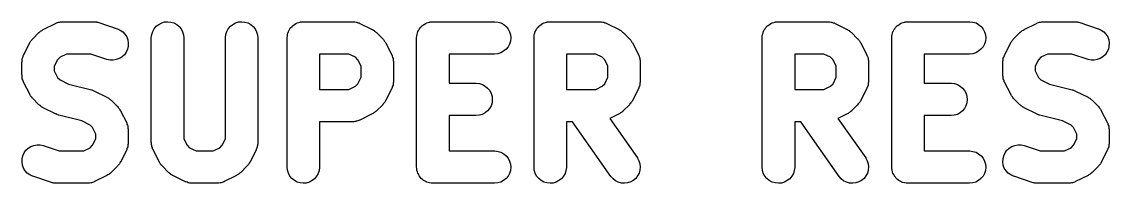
# Model space of a CAD drawing. Extents: x 140.57 to 149.43, y -52.29 to -51.66.
# Drawn here: x 140.568 to 144.765, y -52.289 to -51.664 of the extents above; entities that cross this region are included whole.
import ezdxf

# ---------------------------------------------------------------- set-up
doc = ezdxf.new("R2010")
doc.units = 0
doc.layers.add('BLACK', color=7, linetype='CONTINUOUS')

msp = doc.modelspace()

# ---------------------------------------------------------------- linework, layer by layer
at = {"layer": 'BLACK', "linetype": 'CONTINUOUS'}
for p, q in [((140.712, -51.6654), (140.714, -51.6649)), ((140.714, -51.6649), (140.718, -51.6645)), ((140.718, -51.6645), (140.723, -51.6638)), ((140.723, -51.6638), (140.724, -51.6639)), ((140.724, -51.6639), (140.726, -51.6637)), ((140.726, -51.6637), (140.845, -51.6637)), ((140.845, -51.6637), (140.846, -51.6637)), ((140.846, -51.6637), (140.85, -51.6641)), ((140.85, -51.6641), (140.853, -51.6642)), ((140.853, -51.6642), (140.856, -51.6648)), ((140.856, -51.6648), (140.858, -51.6651)), ((141.108, -51.6682), (141.119, -51.6648)), ((141.119, -51.6648), (141.131, -51.6637)), ((141.131, -51.6637), (141.144, -51.665)), ((141.144, -51.665), (141.155, -51.6686)), ((141.393, -51.6682), (141.405, -51.6648)), ((141.405, -51.6648), (141.417, -51.6637)), ((141.417, -51.6637), (141.429, -51.665)), ((141.429, -51.665), (141.441, -51.6686)), ((141.637, -51.6666), (141.643, -51.6649)), ((141.643, -51.6648), (141.649, -51.6643)), ((141.643, -51.6649), (141.643, -51.6648)), ((141.643, -51.6649), (141.643, -51.6649)), ((141.649, -51.6643), (141.655, -51.6637)), ((141.655, -51.6637), (141.845, -51.6637)), ((141.845, -51.6637), (141.846, -51.6637)), ((141.846, -51.6637), (141.848, -51.6639)), ((141.848, -51.6639), (141.85, -51.6639)), ((141.85, -51.6639), (141.854, -51.6646)), ((141.854, -51.6646), (141.858, -51.6651)), ((142.137, -51.6666), (142.143, -51.6649)), ((142.143, -51.6648), (142.149, -51.6643)), ((142.143, -51.6649), (142.143, -51.6648)), ((142.143, -51.6649), (142.143, -51.6649)), ((142.149, -51.6643), (142.155, -51.6637)), ((142.155, -51.6637), (142.393, -51.6637)), ((142.393, -51.6637), (142.394, -51.6637)), ((142.394, -51.6637), (142.406, -51.6651)), ((142.589, -51.6666), (142.595, -51.6649)), ((142.595, -51.6648), (142.601, -51.6643)), ((142.595, -51.6649), (142.595, -51.6648)), ((142.595, -51.6649), (142.595, -51.6649)), ((142.601, -51.6643), (142.607, -51.6637)), ((142.607, -51.6637), (142.798, -51.6637)), ((142.798, -51.6637), (142.8, -51.6639)), ((142.798, -51.6637), (142.798, -51.6637)), ((142.8, -51.6639), (142.802, -51.6639)), ((142.802, -51.6639), (142.806, -51.6646)), ((142.806, -51.6646), (142.811, -51.6651)), ((143.47, -51.6666), (143.476, -51.6649)), ((143.476, -51.6648), (143.482, -51.6643)), ((143.476, -51.6649), (143.476, -51.6648)), ((143.476, -51.6649), (143.476, -51.6649)), ((143.482, -51.6643), (143.488, -51.6637)), ((143.488, -51.6637), (143.679, -51.6637)), ((143.679, -51.6637), (143.681, -51.6639)), ((143.679, -51.6637), (143.679, -51.6637)), ((143.681, -51.6639), (143.683, -51.6639)), ((143.683, -51.6639), (143.687, -51.6646)), ((143.687, -51.6646), (143.692, -51.6651)), ((143.97, -51.6666), (143.976, -51.6649)), ((143.976, -51.6648), (143.982, -51.6643)), ((143.976, -51.6649), (143.976, -51.6648)), ((143.976, -51.6649), (143.976, -51.6649)), ((143.982, -51.6643), (143.988, -51.6637)), ((143.988, -51.6637), (144.226, -51.6637)), ((144.226, -51.6637), (144.227, -51.6637)), ((144.227, -51.6637), (144.239, -51.6651)), ((144.498, -51.6654), (144.5, -51.6649)), ((144.5, -51.6649), (144.504, -51.6645)), ((144.504, -51.6645), (144.508, -51.6638)), ((144.508, -51.6638), (144.51, -51.6639)), ((144.51, -51.6639), (144.512, -51.6637)), ((144.512, -51.6637), (144.631, -51.6637)), ((144.631, -51.6637), (144.632, -51.6637)), ((144.632, -51.6637), (144.635, -51.6641)), ((144.635, -51.6641), (144.639, -51.6642)), ((144.639, -51.6642), (144.641, -51.6648)), ((144.641, -51.6648), (144.644, -51.6651)), ((140.611, -51.7296), (140.634, -51.7058)), ((140.634, -51.7058), (140.635, -51.7052)), ((140.635, -51.7052), (140.638, -51.703)), ((140.638, -51.703), (140.64, -51.7006)), ((140.64, -51.7006), (140.643, -51.6992)), ((140.643, -51.6992), (140.645, -51.6976)), ((140.645, -51.6976), (140.648, -51.696)), ((140.648, -51.696), (140.651, -51.6941)), ((140.651, -51.6941), (140.698, -51.6703)), ((140.698, -51.6703), (140.699, -51.6699)), ((140.699, -51.6699), (140.701, -51.6693)), ((140.701, -51.6693), (140.702, -51.6684)), ((140.702, -51.6684), (140.706, -51.6672)), ((140.706, -51.6672), (140.71, -51.6657)), ((140.71, -51.6657), (140.712, -51.6654)), ((140.858, -51.6651), (140.862, -51.6661)), ((140.862, -51.6661), (140.865, -51.6669)), ((140.865, -51.6669), (140.936, -51.6907)), ((140.936, -51.6907), (140.937, -51.691)), ((140.937, -51.691), (140.948, -51.6961)), ((140.948, -51.6961), (140.958, -51.7033)), ((140.958, -51.7033), (140.966, -51.7122)), ((141.07, -51.7132), (141.074, -51.7016)), ((141.074, -51.7016), (141.079, -51.6909)), ((141.079, -51.6909), (141.087, -51.6815)), ((141.087, -51.6815), (141.097, -51.6739)), ((141.097, -51.6739), (141.108, -51.6682)), ((141.155, -51.6686), (141.166, -51.6744)), ((141.166, -51.6744), (141.175, -51.6822)), ((141.175, -51.6822), (141.183, -51.6916)), ((141.183, -51.6916), (141.189, -51.7024)), ((141.189, -51.7024), (141.192, -51.7141)), ((141.356, -51.7132), (141.359, -51.7016)), ((141.359, -51.7016), (141.365, -51.6909)), ((141.365, -51.6909), (141.373, -51.6815)), ((141.373, -51.6815), (141.382, -51.6739)), ((141.382, -51.6739), (141.393, -51.6682)), ((141.441, -51.6686), (141.452, -51.6744)), ((141.452, -51.6744), (141.461, -51.6822)), ((141.461, -51.6822), (141.469, -51.6916)), ((141.469, -51.6916), (141.474, -51.7024)), ((141.474, -51.7024), (141.478, -51.7141)), ((141.595, -51.7076), (141.597, -51.702)), ((141.597, -51.7016), (141.6, -51.6964)), ((141.597, -51.7018), (141.597, -51.7016)), ((141.597, -51.702), (141.597, -51.7018)), ((141.6, -51.6964), (141.603, -51.6912)), ((141.603, -51.6909), (141.607, -51.6864)), ((141.603, -51.6911), (141.603, -51.6909)), ((141.603, -51.6912), (141.603, -51.6911)), ((141.607, -51.6864), (141.611, -51.6818)), ((141.611, -51.6815), (141.616, -51.6778)), ((141.611, -51.6817), (141.611, -51.6815)), ((141.611, -51.6818), (141.611, -51.6817)), ((141.616, -51.6778), (141.62, -51.6741)), ((141.62, -51.674), (141.621, -51.6739)), ((141.62, -51.6741), (141.62, -51.674)), ((141.621, -51.6739), (141.626, -51.6712)), ((141.626, -51.6712), (141.631, -51.6684)), ((141.631, -51.6682), (141.637, -51.6666)), ((141.631, -51.6683), (141.631, -51.6682)), ((141.631, -51.6684), (141.631, -51.6683)), ((141.858, -51.6651), (141.86, -51.6656)), ((141.86, -51.6656), (141.862, -51.6659)), ((141.862, -51.6659), (141.866, -51.6675)), ((141.866, -51.6675), (141.87, -51.6687)), ((141.87, -51.6687), (141.871, -51.6696)), ((141.871, -51.6696), (141.873, -51.6703)), ((141.873, -51.6703), (141.921, -51.6941)), ((141.921, -51.6941), (141.922, -51.6945)), ((141.922, -51.6945), (141.925, -51.6964)), ((141.925, -51.6964), (141.928, -51.6981)), ((141.928, -51.6981), (141.93, -51.6997)), ((141.93, -51.6997), (141.932, -51.7011)), ((141.932, -51.7011), (141.934, -51.7036)), ((141.934, -51.7036), (141.937, -51.7058)), ((141.937, -51.7058), (141.961, -51.7296)), ((142.095, -51.7076), (142.097, -51.702)), ((142.097, -51.7016), (142.1, -51.6964)), ((142.097, -51.7018), (142.097, -51.7016)), ((142.097, -51.702), (142.097, -51.7018)), ((142.1, -51.6964), (142.103, -51.6912)), ((142.103, -51.6909), (142.107, -51.6864)), ((142.103, -51.6911), (142.103, -51.6909)), ((142.103, -51.6912), (142.103, -51.6911)), ((142.107, -51.6864), (142.111, -51.6818)), ((142.111, -51.6815), (142.116, -51.6778)), ((142.111, -51.6817), (142.111, -51.6815)), ((142.111, -51.6818), (142.111, -51.6817)), ((142.116, -51.6778), (142.12, -51.6741)), ((142.12, -51.674), (142.121, -51.6739)), ((142.12, -51.6741), (142.12, -51.674)), ((142.121, -51.6739), (142.126, -51.6712)), ((142.126, -51.6712), (142.131, -51.6684)), ((142.131, -51.6682), (142.137, -51.6666)), ((142.131, -51.6683), (142.131, -51.6682)), ((142.131, -51.6684), (142.131, -51.6683)), ((142.406, -51.6651), (142.417, -51.6687)), ((142.417, -51.6687), (142.428, -51.6746)), ((142.428, -51.6746), (142.438, -51.6825)), ((142.438, -51.6825), (142.445, -51.692)), ((142.445, -51.692), (142.451, -51.7028)), ((142.451, -51.7028), (142.454, -51.7145)), ((142.548, -51.7076), (142.55, -51.702)), ((142.55, -51.7016), (142.553, -51.6964)), ((142.55, -51.7018), (142.55, -51.7016)), ((142.55, -51.702), (142.55, -51.7018)), ((142.553, -51.6964), (142.555, -51.6912)), ((142.555, -51.6911), (142.556, -51.6909)), ((142.555, -51.6912), (142.555, -51.6911)), ((142.556, -51.6909), (142.559, -51.6864)), ((142.559, -51.6864), (142.563, -51.6818)), ((142.563, -51.6815), (142.568, -51.6778)), ((142.563, -51.6817), (142.563, -51.6815)), ((142.563, -51.6818), (142.563, -51.6817)), ((142.568, -51.6778), (142.573, -51.6741)), ((142.573, -51.6739), (142.578, -51.6712)), ((142.573, -51.674), (142.573, -51.6739)), ((142.573, -51.6741), (142.573, -51.674)), ((142.578, -51.6712), (142.583, -51.6684)), ((142.583, -51.6684), (142.584, -51.6683)), ((142.584, -51.6682), (142.589, -51.6666)), ((142.584, -51.6683), (142.584, -51.6682)), ((142.811, -51.6651), (142.812, -51.6656)), ((142.812, -51.6656), (142.814, -51.6659)), ((142.814, -51.6659), (142.818, -51.6675)), ((142.818, -51.6675), (142.822, -51.6687)), ((142.822, -51.6687), (142.824, -51.6696)), ((142.824, -51.6696), (142.826, -51.6703)), ((142.826, -51.6703), (142.873, -51.6941)), ((142.873, -51.6941), (142.874, -51.6945)), ((142.874, -51.6945), (142.877, -51.6964)), ((142.877, -51.6964), (142.88, -51.6981)), ((142.88, -51.6981), (142.882, -51.6997)), ((142.882, -51.6997), (142.884, -51.7011)), ((142.884, -51.7011), (142.887, -51.7036)), ((142.887, -51.7036), (142.889, -51.7058)), ((142.889, -51.7058), (142.913, -51.7296)), ((143.429, -51.7076), (143.43, -51.702)), ((143.43, -51.702), (143.431, -51.7018)), ((143.431, -51.7016), (143.433, -51.6964)), ((143.431, -51.7018), (143.431, -51.7016)), ((143.433, -51.6964), (143.436, -51.6912)), ((143.436, -51.6911), (143.437, -51.6909)), ((143.436, -51.6912), (143.436, -51.6911)), ((143.437, -51.6909), (143.44, -51.6864)), ((143.44, -51.6864), (143.444, -51.6818)), ((143.444, -51.6815), (143.449, -51.6778)), ((143.444, -51.6817), (143.444, -51.6815)), ((143.444, -51.6818), (143.444, -51.6817)), ((143.449, -51.6778), (143.454, -51.6741)), ((143.454, -51.6739), (143.459, -51.6712)), ((143.454, -51.674), (143.454, -51.6739)), ((143.454, -51.6741), (143.454, -51.674)), ((143.459, -51.6712), (143.464, -51.6684)), ((143.464, -51.6683), (143.465, -51.6682)), ((143.464, -51.6684), (143.464, -51.6683)), ((143.465, -51.6682), (143.47, -51.6666)), ((143.692, -51.6651), (143.693, -51.6656)), ((143.693, -51.6656), (143.695, -51.6659)), ((143.695, -51.6659), (143.699, -51.6675)), ((143.699, -51.6675), (143.703, -51.6687)), ((143.703, -51.6687), (143.705, -51.6696)), ((143.705, -51.6696), (143.707, -51.6703)), ((143.707, -51.6703), (143.754, -51.6941)), ((143.754, -51.6941), (143.755, -51.6945)), ((143.755, -51.6945), (143.758, -51.6964)), ((143.758, -51.6964), (143.761, -51.6981)), ((143.761, -51.6981), (143.763, -51.6997)), ((143.763, -51.6997), (143.765, -51.7011)), ((143.765, -51.7011), (143.768, -51.7036)), ((143.768, -51.7036), (143.77, -51.7058)), ((143.77, -51.7058), (143.794, -51.7296)), ((143.929, -51.7076), (143.93, -51.702)), ((143.93, -51.702), (143.931, -51.7018)), ((143.931, -51.7016), (143.933, -51.6964)), ((143.931, -51.7018), (143.931, -51.7016)), ((143.933, -51.6964), (143.936, -51.6912)), ((143.936, -51.6911), (143.937, -51.6909)), ((143.936, -51.6912), (143.936, -51.6911)), ((143.937, -51.6909), (143.94, -51.6864)), ((143.94, -51.6864), (143.944, -51.6818)), ((143.944, -51.6815), (143.949, -51.6778)), ((143.944, -51.6817), (143.944, -51.6815)), ((143.944, -51.6818), (143.944, -51.6817)), ((143.949, -51.6778), (143.954, -51.6741)), ((143.954, -51.6739), (143.959, -51.6712)), ((143.954, -51.674), (143.954, -51.6739)), ((143.954, -51.6741), (143.954, -51.674)), ((143.959, -51.6712), (143.964, -51.6684)), ((143.964, -51.6683), (143.965, -51.6682)), ((143.964, -51.6684), (143.964, -51.6683)), ((143.965, -51.6682), (143.97, -51.6666)), ((144.239, -51.6651), (144.251, -51.6687)), ((144.251, -51.6687), (144.261, -51.6746)), ((144.261, -51.6746), (144.271, -51.6825)), ((144.271, -51.6825), (144.278, -51.692)), ((144.278, -51.692), (144.284, -51.7028)), ((144.284, -51.7028), (144.288, -51.7145)), ((144.396, -51.7296), (144.42, -51.7058)), ((144.42, -51.7058), (144.421, -51.7052)), ((144.421, -51.7052), (144.423, -51.703)), ((144.423, -51.703), (144.426, -51.7006)), ((144.426, -51.7006), (144.428, -51.6992)), ((144.428, -51.6992), (144.43, -51.6976)), ((144.43, -51.6976), (144.433, -51.696)), ((144.433, -51.696), (144.436, -51.6941)), ((144.436, -51.6941), (144.484, -51.6703)), ((144.484, -51.6703), (144.485, -51.6699)), ((144.485, -51.6699), (144.486, -51.6693)), ((144.486, -51.6693), (144.488, -51.6684)), ((144.488, -51.6684), (144.492, -51.6672)), ((144.492, -51.6672), (144.496, -51.6657)), ((144.496, -51.6657), (144.498, -51.6654)), ((144.644, -51.6651), (144.647, -51.6661)), ((144.647, -51.6661), (144.651, -51.6669)), ((144.651, -51.6669), (144.722, -51.6907)), ((144.722, -51.6907), (144.723, -51.691)), ((144.723, -51.691), (144.734, -51.6961)), ((144.734, -51.6961), (144.744, -51.7033)), ((144.744, -51.7033), (144.752, -51.7122)), ((140.575, -51.7935), (140.599, -51.7459)), ((140.599, -51.7451), (140.601, -51.7421)), ((140.599, -51.7459), (140.599, -51.7451)), ((140.601, -51.7421), (140.603, -51.739)), ((140.603, -51.739), (140.604, -51.737)), ((140.604, -51.737), (140.606, -51.7348)), ((140.606, -51.7348), (140.608, -51.7323)), ((140.608, -51.7323), (140.611, -51.7296)), ((140.966, -51.7122), (140.973, -51.7226)), ((140.973, -51.7226), (140.977, -51.7341)), ((140.977, -51.7341), (140.979, -51.7461)), ((140.979, -51.7461), (140.979, -51.7583)), ((141.068, -51.7253), (141.07, -51.7132)), ((141.068, -51.7262), (141.068, -51.7253)), ((141.068, -52.131), (141.068, -51.7262)), ((141.192, -51.7141), (141.193, -51.7262)), ((141.193, -51.7262), (141.193, -52.1162)), ((141.354, -51.7253), (141.356, -51.7132)), ((141.354, -51.7262), (141.354, -51.7253)), ((141.354, -52.1162), (141.354, -51.7262)), ((141.478, -51.7141), (141.479, -51.7262)), ((141.479, -51.7262), (141.479, -52.131)), ((141.592, -51.7253), (141.593, -51.7194)), ((141.592, -51.7257), (141.592, -51.7253)), ((141.592, -51.7258), (141.592, -51.7257)), ((141.592, -51.7262), (141.592, -51.7258)), ((141.592, -51.7258), (141.592, -51.7258)), ((141.592, -52.2262), (141.592, -51.7262)), ((141.593, -51.7194), (141.594, -51.7136)), ((141.594, -51.7132), (141.595, -51.7076)), ((141.594, -51.7134), (141.594, -51.7132)), ((141.594, -51.7136), (141.594, -51.7134)), ((141.961, -51.7296), (141.961, -51.7302)), ((141.961, -51.7302), (141.964, -51.733)), ((141.964, -51.733), (141.966, -51.7355)), ((141.966, -51.7355), (141.967, -51.7377)), ((141.967, -51.7377), (141.969, -51.7398)), ((141.969, -51.7398), (141.971, -51.7429)), ((141.971, -51.7429), (141.973, -51.7459)), ((141.973, -51.7459), (141.996, -51.7935)), ((142.092, -51.7253), (142.093, -51.7194)), ((142.092, -51.7257), (142.092, -51.7253)), ((142.092, -51.7258), (142.092, -51.7257)), ((142.092, -51.7262), (142.092, -51.7258)), ((142.092, -51.7258), (142.092, -51.7258)), ((142.092, -52.2262), (142.092, -51.7262)), ((142.093, -51.7194), (142.094, -51.7136)), ((142.094, -51.7132), (142.095, -51.7076)), ((142.094, -51.7134), (142.094, -51.7132)), ((142.094, -51.7136), (142.094, -51.7134)), ((142.454, -51.7388), (142.45, -51.7504)), ((142.454, -51.7145), (142.455, -51.7266)), ((142.455, -51.7266), (142.454, -51.7388)), ((142.545, -51.7194), (142.546, -51.7136)), ((142.545, -51.7253), (142.545, -51.7194)), ((142.545, -51.7257), (142.545, -51.7253)), ((142.545, -51.7258), (142.545, -51.7257)), ((142.545, -51.7262), (142.545, -51.7258)), ((142.545, -51.7258), (142.545, -51.7258)), ((142.545, -52.2262), (142.545, -51.7262)), ((142.546, -51.7132), (142.548, -51.7076)), ((142.546, -51.7134), (142.546, -51.7132)), ((142.546, -51.7136), (142.546, -51.7134)), ((142.913, -51.7296), (142.914, -51.7302)), ((142.914, -51.7302), (142.916, -51.733)), ((142.916, -51.733), (142.918, -51.7355)), ((142.918, -51.7355), (142.92, -51.7377)), ((142.92, -51.7377), (142.921, -51.7398)), ((142.921, -51.7398), (142.923, -51.7429)), ((142.923, -51.7429), (142.925, -51.7459)), ((142.925, -51.7459), (142.949, -51.7935)), ((143.426, -51.7194), (143.427, -51.7136)), ((143.426, -51.7253), (143.426, -51.7194)), ((143.426, -51.7257), (143.426, -51.7253)), ((143.426, -51.7258), (143.426, -51.7257)), ((143.426, -51.7262), (143.426, -51.7258)), ((143.426, -51.7258), (143.426, -51.7258)), ((143.426, -52.2262), (143.426, -51.7262)), ((143.427, -51.7132), (143.429, -51.7076)), ((143.427, -51.7134), (143.427, -51.7132)), ((143.427, -51.7136), (143.427, -51.7134)), ((143.794, -51.7296), (143.795, -51.7302)), ((143.795, -51.7302), (143.797, -51.733)), ((143.797, -51.733), (143.799, -51.7355)), ((143.799, -51.7355), (143.801, -51.7377)), ((143.801, -51.7377), (143.802, -51.7398)), ((143.802, -51.7398), (143.804, -51.7429)), ((143.804, -51.7429), (143.806, -51.7459)), ((143.806, -51.7459), (143.83, -51.7935)), ((143.926, -51.7194), (143.927, -51.7136)), ((143.926, -51.7253), (143.926, -51.7194)), ((143.926, -51.7257), (143.926, -51.7253)), ((143.926, -51.7258), (143.926, -51.7257)), ((143.926, -51.7262), (143.926, -51.7258)), ((143.926, -51.7258), (143.926, -51.7258)), ((143.926, -52.2262), (143.926, -51.7262)), ((143.927, -51.7132), (143.929, -51.7076)), ((143.927, -51.7134), (143.927, -51.7132)), ((143.927, -51.7136), (143.927, -51.7134)), ((144.287, -51.7388), (144.284, -51.7504)), ((144.289, -51.7266), (144.287, -51.7388)), ((144.288, -51.7145), (144.289, -51.7266)), ((144.361, -51.7935), (144.385, -51.7459)), ((144.385, -51.7451), (144.387, -51.7421)), ((144.385, -51.7459), (144.385, -51.7451)), ((144.387, -51.7421), (144.389, -51.739)), ((144.389, -51.739), (144.39, -51.737)), ((144.39, -51.737), (144.392, -51.7348)), ((144.392, -51.7348), (144.394, -51.7323)), ((144.394, -51.7323), (144.396, -51.7296)), ((144.752, -51.7122), (144.759, -51.7226)), ((144.759, -51.7226), (144.763, -51.7341)), ((144.763, -51.7341), (144.765, -51.7461)), ((144.765, -51.7461), (144.764, -51.7583)), ((140.741, -51.7887), (140.716, -51.8014)), ((140.835, -51.7887), (140.741, -51.7887)), ((140.897, -51.8093), (140.835, -51.7887)), ((140.971, -51.7813), (140.964, -51.7912)), ((140.976, -51.7702), (140.971, -51.7813)), ((140.979, -51.7583), (140.976, -51.7702)), ((141.717, -51.7887), (141.717, -51.9256)), ((141.83, -51.7887), (141.717, -51.7887)), ((141.856, -51.8014), (141.83, -51.7887)), ((142.393, -51.7887), (142.217, -51.7887)), ((142.217, -51.7887), (142.217, -51.9018)), ((142.405, -51.7875), (142.393, -51.7887)), ((142.417, -51.784), (142.405, -51.7875)), ((142.427, -51.7782), (142.417, -51.784)), ((142.437, -51.7705), (142.427, -51.7782)), ((142.445, -51.7611), (142.437, -51.7705)), ((142.45, -51.7504), (142.445, -51.7611)), ((142.67, -51.7887), (142.67, -51.9256)), ((142.783, -51.7887), (142.67, -51.7887)), ((142.808, -51.8014), (142.783, -51.7887)), ((143.551, -51.7887), (143.551, -51.9256)), ((143.664, -51.7887), (143.551, -51.7887)), ((143.689, -51.8014), (143.664, -51.7887)), ((144.226, -51.7887), (144.051, -51.7887)), ((144.051, -51.7887), (144.051, -51.9018)), ((144.238, -51.7875), (144.226, -51.7887)), ((144.25, -51.784), (144.238, -51.7875)), ((144.261, -51.7782), (144.25, -51.784)), ((144.27, -51.7705), (144.261, -51.7782)), ((144.278, -51.7611), (144.27, -51.7705)), ((144.284, -51.7504), (144.278, -51.7611)), ((144.527, -51.7887), (144.501, -51.8014)), ((144.621, -51.7887), (144.527, -51.7887)), ((144.683, -51.8093), (144.621, -51.7887)), ((144.756, -51.7813), (144.749, -51.7912)), ((144.762, -51.7702), (144.756, -51.7813)), ((144.764, -51.7583), (144.762, -51.7702)), ((140.568, -51.8206), (140.569, -51.8187)), ((140.568, -51.8214), (140.568, -51.8206)), ((140.568, -51.869), (140.568, -51.8214)), ((140.569, -51.8127), (140.57, -51.8084)), ((140.569, -51.8169), (140.569, -51.8127)), ((140.569, -51.8187), (140.569, -51.8169)), ((140.57, -51.8067), (140.571, -51.8049)), ((140.57, -51.8084), (140.57, -51.8067)), ((140.571, -51.8049), (140.572, -51.8009)), ((140.572, -51.8009), (140.574, -51.7968)), ((140.574, -51.7952), (140.575, -51.7935)), ((140.574, -51.7968), (140.574, -51.7952)), ((140.706, -51.8108), (140.693, -51.8362)), ((140.716, -51.8014), (140.706, -51.8108)), ((140.909, -51.812), (140.897, -51.8093)), ((140.921, -51.8123), (140.909, -51.812)), ((140.933, -51.8103), (140.921, -51.8123)), ((140.944, -51.806), (140.933, -51.8103)), ((140.955, -51.7995), (140.944, -51.806)), ((140.964, -51.7912), (140.955, -51.7995)), ((141.865, -51.8108), (141.856, -51.8014)), ((141.878, -51.8362), (141.865, -51.8108)), ((141.996, -51.7935), (141.997, -51.7943)), ((141.997, -51.7943), (141.997, -51.796)), ((141.997, -51.796), (141.998, -51.7976)), ((141.998, -51.7976), (141.999, -51.8017)), ((141.999, -51.8017), (142.001, -51.8057)), ((142.001, -51.8057), (142.001, -51.8075)), ((142.001, -51.8075), (142.002, -51.8093)), ((142.002, -51.8093), (142.002, -51.8135)), ((142.002, -51.8135), (142.003, -51.8178)), ((142.003, -51.8178), (142.003, -51.8196)), ((142.003, -51.8196), (142.003, -51.8214)), ((142.003, -51.8214), (142.003, -51.8929)), ((142.818, -51.8108), (142.808, -51.8014)), ((142.83, -51.8362), (142.818, -51.8108)), ((142.949, -51.7935), (142.949, -51.7943)), ((142.949, -51.7943), (142.95, -51.796)), ((142.95, -51.796), (142.951, -51.7976)), ((142.951, -51.7976), (142.952, -51.8017)), ((142.952, -51.8017), (142.953, -51.8057)), ((142.953, -51.8057), (142.954, -51.8075)), ((142.954, -51.8075), (142.954, -51.8093)), ((142.954, -51.8093), (142.955, -51.8135)), ((142.955, -51.8135), (142.955, -51.8178)), ((142.955, -51.8178), (142.955, -51.8196)), ((142.955, -51.8196), (142.955, -51.8214)), ((142.955, -51.8214), (142.955, -51.8929)), ((143.699, -51.8108), (143.689, -51.8014)), ((143.711, -51.8362), (143.699, -51.8108)), ((143.83, -51.7935), (143.83, -51.7943)), ((143.83, -51.7943), (143.831, -51.796)), ((143.831, -51.796), (143.832, -51.7976)), ((143.832, -51.7976), (143.833, -51.8017)), ((143.833, -51.8017), (143.834, -51.8057)), ((143.834, -51.8057), (143.835, -51.8075)), ((143.835, -51.8075), (143.835, -51.8093)), ((143.835, -51.8093), (143.836, -51.8135)), ((143.836, -51.8135), (143.836, -51.8178)), ((143.836, -51.8178), (143.836, -51.8196)), ((143.836, -51.8196), (143.836, -51.8214)), ((143.836, -51.8214), (143.836, -51.8929)), ((144.354, -51.8169), (144.355, -51.8127)), ((144.354, -51.8187), (144.354, -51.8169)), ((144.354, -51.8206), (144.354, -51.8187)), ((144.354, -51.8214), (144.354, -51.8206)), ((144.354, -51.869), (144.354, -51.8214)), ((144.355, -51.8127), (144.356, -51.8084)), ((144.356, -51.8049), (144.358, -51.8009)), ((144.356, -51.8067), (144.356, -51.8049)), ((144.356, -51.8084), (144.356, -51.8067)), ((144.358, -51.8009), (144.359, -51.7968)), ((144.359, -51.7968), (144.36, -51.7952)), ((144.36, -51.7952), (144.361, -51.7935)), ((144.492, -51.8108), (144.479, -51.8362)), ((144.501, -51.8014), (144.492, -51.8108)), ((144.695, -51.812), (144.683, -51.8093)), ((144.707, -51.8123), (144.695, -51.812)), ((144.719, -51.8103), (144.707, -51.8123)), ((144.73, -51.806), (144.719, -51.8103)), ((144.74, -51.7995), (144.73, -51.806)), ((144.749, -51.7912), (144.74, -51.7995)), ((140.569, -51.8709), (140.568, -51.869)), ((140.569, -51.8727), (140.569, -51.8709)), ((140.569, -51.8769), (140.569, -51.8727)), ((140.693, -51.8362), (140.693, -51.8543)), ((140.693, -51.8543), (140.706, -51.8796)), ((141.878, -51.8781), (141.878, -51.8362)), ((142.83, -51.8781), (142.83, -51.8362)), ((143.711, -51.8781), (143.711, -51.8362)), ((144.354, -51.8709), (144.354, -51.869)), ((144.354, -51.8727), (144.354, -51.8709)), ((144.355, -51.8769), (144.354, -51.8727)), ((144.479, -51.8362), (144.479, -51.8543)), ((144.479, -51.8543), (144.492, -51.8796)), ((140.57, -51.8812), (140.569, -51.8769)), ((140.57, -51.883), (140.57, -51.8812)), ((140.57, -51.8848), (140.57, -51.883)), ((140.572, -51.8888), (140.57, -51.8848)), ((140.573, -51.8929), (140.572, -51.8888)), ((140.574, -51.8945), (140.573, -51.8929)), ((140.575, -51.8962), (140.574, -51.8945)), ((140.575, -51.897), (140.575, -51.8962)), ((140.599, -51.9446), (140.575, -51.897)), ((140.706, -51.8796), (140.716, -51.8891)), ((140.716, -51.8891), (140.748, -51.9053)), ((140.748, -51.9053), (140.837, -51.9275)), ((141.83, -51.9256), (141.856, -51.9129)), ((141.856, -51.9129), (141.865, -51.9035)), ((141.865, -51.9035), (141.878, -51.8781)), ((141.999, -51.9134), (141.998, -51.9175)), ((142.001, -51.9094), (141.999, -51.9134)), ((142.002, -51.9059), (142.001, -51.9076)), ((142.001, -51.9076), (142.001, -51.9094)), ((142.003, -51.8974), (142.002, -51.9016)), ((142.002, -51.9016), (142.002, -51.9059)), ((142.003, -51.8929), (142.003, -51.8937)), ((142.003, -51.8937), (142.003, -51.8956)), ((142.003, -51.8956), (142.003, -51.8974)), ((142.217, -51.9018), (142.321, -51.9018)), ((142.321, -51.9018), (142.322, -51.9018)), ((142.322, -51.9018), (142.334, -51.9032)), ((142.334, -51.9032), (142.346, -51.9068)), ((142.346, -51.9068), (142.357, -51.9127)), ((142.357, -51.9127), (142.366, -51.9206)), ((142.783, -51.9256), (142.808, -51.9129)), ((142.808, -51.9129), (142.818, -51.9035)), ((142.818, -51.9035), (142.83, -51.8781)), ((142.952, -51.9134), (142.95, -51.9175)), ((142.953, -51.9094), (142.952, -51.9134)), ((142.954, -51.9059), (142.953, -51.9076)), ((142.953, -51.9076), (142.953, -51.9094)), ((142.955, -51.8974), (142.954, -51.9016)), ((142.954, -51.9016), (142.954, -51.9059)), ((142.955, -51.8929), (142.955, -51.8937)), ((142.955, -51.8937), (142.955, -51.8956)), ((142.955, -51.8956), (142.955, -51.8974)), ((143.664, -51.9256), (143.689, -51.9129)), ((143.689, -51.9129), (143.699, -51.9035)), ((143.699, -51.9035), (143.711, -51.8781)), ((143.833, -51.9134), (143.831, -51.9175)), ((143.834, -51.9094), (143.833, -51.9134)), ((143.835, -51.9059), (143.834, -51.9076)), ((143.834, -51.9076), (143.834, -51.9094)), ((143.836, -51.8974), (143.835, -51.9016)), ((143.835, -51.9016), (143.835, -51.9059)), ((143.836, -51.8929), (143.836, -51.8937)), ((143.836, -51.8937), (143.836, -51.8956)), ((143.836, -51.8956), (143.836, -51.8974)), ((144.051, -51.9018), (144.155, -51.9018)), ((144.155, -51.9018), (144.156, -51.9018)), ((144.156, -51.9018), (144.168, -51.9032)), ((144.168, -51.9032), (144.179, -51.9068)), ((144.179, -51.9068), (144.19, -51.9127)), ((144.19, -51.9127), (144.199, -51.9206)), ((144.355, -51.8812), (144.355, -51.8769)), ((144.356, -51.883), (144.355, -51.8812)), ((144.356, -51.8848), (144.356, -51.883)), ((144.358, -51.8888), (144.356, -51.8848)), ((144.359, -51.8929), (144.358, -51.8888)), ((144.36, -51.8945), (144.359, -51.8929)), ((144.36, -51.8962), (144.36, -51.8945)), ((144.361, -51.897), (144.36, -51.8962)), ((144.385, -51.9446), (144.361, -51.897)), ((144.492, -51.8796), (144.501, -51.8891)), ((144.501, -51.8891), (144.534, -51.9053)), ((144.534, -51.9053), (144.622, -51.9275)), ((140.601, -51.9476), (140.599, -51.9446)), ((140.602, -51.9507), (140.601, -51.9476)), ((140.604, -51.9527), (140.602, -51.9507)), ((140.605, -51.9549), (140.604, -51.9527)), ((140.608, -51.9575), (140.605, -51.9549)), ((140.61, -51.9602), (140.608, -51.9575)), ((140.837, -51.9275), (140.837, -51.9277)), ((140.837, -51.9277), (140.838, -51.9278)), ((140.838, -51.9278), (140.838, -51.9278)), ((140.838, -51.9278), (140.843, -51.9299)), ((140.843, -51.9299), (140.849, -51.9319)), ((140.849, -51.9319), (140.849, -51.9321)), ((140.849, -51.9321), (140.849, -51.9322)), ((140.849, -51.9322), (140.897, -51.956)), ((140.897, -51.956), (140.898, -51.9564)), ((140.898, -51.9564), (140.901, -51.9583)), ((140.901, -51.9583), (140.904, -51.96)), ((141.717, -51.9256), (141.83, -51.9256)), ((141.996, -51.9208), (141.973, -51.9684)), ((141.997, -51.9191), (141.996, -51.9208)), ((141.998, -51.9175), (141.997, -51.9191)), ((142.366, -51.9206), (142.374, -51.9301)), ((142.374, -51.9301), (142.379, -51.9409)), ((142.379, -51.9409), (142.383, -51.9526)), ((142.383, -51.9526), (142.384, -51.9647)), ((142.67, -51.9256), (142.783, -51.9256)), ((142.949, -51.9208), (142.925, -51.9684)), ((142.95, -51.9175), (142.949, -51.9191)), ((142.949, -51.9191), (142.949, -51.9208)), ((143.551, -51.9256), (143.664, -51.9256)), ((143.83, -51.9208), (143.806, -51.9684)), ((143.831, -51.9175), (143.83, -51.9191)), ((143.83, -51.9191), (143.83, -51.9208)), ((144.199, -51.9206), (144.207, -51.9301)), ((144.207, -51.9301), (144.213, -51.9409)), ((144.213, -51.9409), (144.216, -51.9526)), ((144.216, -51.9526), (144.217, -51.9647)), ((144.386, -51.9476), (144.385, -51.9446)), ((144.388, -51.9507), (144.386, -51.9476)), ((144.39, -51.9527), (144.388, -51.9507)), ((144.391, -51.9549), (144.39, -51.9527)), ((144.393, -51.9575), (144.391, -51.9549)), ((144.396, -51.9602), (144.393, -51.9575)), ((144.622, -51.9275), (144.623, -51.9277)), ((144.623, -51.9277), (144.623, -51.9278)), ((144.623, -51.9278), (144.624, -51.9278)), ((144.624, -51.9278), (144.629, -51.9299)), ((144.629, -51.9299), (144.635, -51.9319)), ((144.635, -51.9319), (144.635, -51.9321)), ((144.635, -51.9321), (144.635, -51.9322)), ((144.635, -51.9322), (144.683, -51.956)), ((144.683, -51.956), (144.683, -51.9564)), ((144.683, -51.9564), (144.686, -51.9583)), ((144.686, -51.9583), (144.69, -51.96)), ((140.611, -51.9609), (140.61, -51.9602)), ((140.634, -51.9847), (140.611, -51.9609)), ((140.637, -51.9869), (140.634, -51.9847)), ((140.64, -51.9893), (140.637, -51.9869)), ((140.642, -51.9908), (140.64, -51.9893)), ((140.644, -51.9924), (140.642, -51.9908)), ((140.647, -51.9941), (140.644, -51.9924)), ((140.65, -51.996), (140.647, -51.9941)), ((140.651, -51.9964), (140.65, -51.996)), ((140.698, -52.0202), (140.651, -51.9964)), ((140.904, -51.96), (140.906, -51.9616)), ((140.906, -51.9616), (140.908, -51.963)), ((140.908, -51.963), (140.911, -51.9655)), ((140.911, -51.9655), (140.913, -51.9677)), ((140.913, -51.9677), (140.937, -51.9915)), ((140.937, -51.9915), (140.938, -51.9921)), ((140.938, -51.9921), (140.94, -51.9949)), ((140.94, -51.9949), (140.942, -51.9974)), ((140.942, -51.9974), (140.944, -51.9996)), ((140.944, -51.9996), (140.945, -52.0017)), ((141.961, -51.9847), (141.937, -52.0085)), ((141.963, -51.982), (141.961, -51.9847)), ((141.966, -51.9794), (141.963, -51.982)), ((141.967, -51.9773), (141.966, -51.9794)), ((141.969, -51.9752), (141.967, -51.9773)), ((141.97, -51.9721), (141.969, -51.9752)), ((141.972, -51.9692), (141.97, -51.9721)), ((141.973, -51.9684), (141.972, -51.9692)), ((142.373, -51.9992), (142.365, -52.0086)), ((142.379, -51.9885), (142.373, -51.9992)), ((142.383, -51.9769), (142.379, -51.9885)), ((142.384, -51.9647), (142.383, -51.9769)), ((142.913, -51.9847), (142.889, -52.0085)), ((142.915, -51.982), (142.913, -51.9847)), ((142.918, -51.9794), (142.915, -51.982)), ((142.919, -51.9773), (142.918, -51.9794)), ((142.921, -51.9752), (142.919, -51.9773)), ((142.923, -51.9721), (142.921, -51.9752)), ((142.925, -51.9692), (142.923, -51.9721)), ((142.925, -51.9684), (142.925, -51.9692)), ((143.794, -51.9847), (143.77, -52.0085)), ((143.796, -51.982), (143.794, -51.9847)), ((143.799, -51.9794), (143.796, -51.982)), ((143.8, -51.9773), (143.799, -51.9794)), ((143.802, -51.9752), (143.8, -51.9773)), ((143.804, -51.9722), (143.802, -51.9752)), ((143.806, -51.9692), (143.804, -51.9722)), ((143.806, -51.9684), (143.806, -51.9692)), ((144.207, -51.9992), (144.199, -52.0086)), ((144.212, -51.9885), (144.207, -51.9992)), ((144.216, -51.9769), (144.212, -51.9885)), ((144.217, -51.9647), (144.216, -51.9769)), ((144.396, -51.9609), (144.396, -51.9602)), ((144.42, -51.9847), (144.396, -51.9609)), ((144.423, -51.9869), (144.42, -51.9847)), ((144.425, -51.9893), (144.423, -51.9869)), ((144.428, -51.9908), (144.425, -51.9893)), ((144.43, -51.9924), (144.428, -51.9908)), ((144.433, -51.9941), (144.43, -51.9924)), ((144.436, -51.996), (144.433, -51.9941)), ((144.436, -51.9964), (144.436, -51.996)), ((144.484, -52.0202), (144.436, -51.9964)), ((144.69, -51.96), (144.692, -51.9616)), ((144.692, -51.9616), (144.694, -51.963)), ((144.694, -51.963), (144.696, -51.9655)), ((144.696, -51.9655), (144.699, -51.9677)), ((144.699, -51.9677), (144.723, -51.9915)), ((144.723, -51.9915), (144.723, -51.9921)), ((144.723, -51.9921), (144.726, -51.9949)), ((144.726, -51.9949), (144.728, -51.9974)), ((144.728, -51.9974), (144.729, -51.9996)), ((144.729, -51.9996), (144.731, -52.0017)), ((140.699, -52.0203), (140.698, -52.0202)), ((140.699, -52.0204), (140.699, -52.0203)), ((140.704, -52.0225), (140.699, -52.0204)), ((140.71, -52.0246), (140.704, -52.0225)), ((140.71, -52.0247), (140.71, -52.0246)), ((140.71, -52.0246), (140.71, -52.0246)), ((140.711, -52.0249), (140.71, -52.0247)), ((140.8, -52.0471), (140.711, -52.0249)), ((140.945, -52.0017), (140.947, -52.0048)), ((140.947, -52.0048), (140.949, -52.0078)), ((140.949, -52.0078), (140.973, -52.0554)), ((141.921, -52.0202), (141.873, -52.044)), ((141.924, -52.0183), (141.921, -52.0202)), ((141.927, -52.0167), (141.924, -52.0183)), ((141.929, -52.0151), (141.927, -52.0167)), ((141.931, -52.0137), (141.929, -52.0151)), ((141.934, -52.0113), (141.931, -52.0137)), ((141.936, -52.0091), (141.934, -52.0113)), ((141.937, -52.0085), (141.936, -52.0091)), ((142.321, -52.0268), (142.217, -52.0268)), ((142.217, -52.0268), (142.217, -52.1637)), ((142.334, -52.0256), (142.321, -52.0268)), ((142.345, -52.0221), (142.334, -52.0256)), ((142.356, -52.0163), (142.345, -52.0221)), ((142.365, -52.0086), (142.356, -52.0163)), ((142.873, -52.0202), (142.837, -52.0381)), ((142.837, -52.0381), (142.944, -52.1903)), ((142.876, -52.0183), (142.873, -52.0202)), ((142.879, -52.0167), (142.876, -52.0183)), ((142.881, -52.0151), (142.879, -52.0167)), ((142.884, -52.0137), (142.881, -52.0151)), ((142.886, -52.0113), (142.884, -52.0137)), ((142.889, -52.0091), (142.886, -52.0113)), ((142.889, -52.0085), (142.889, -52.0091)), ((143.754, -52.0202), (143.718, -52.0381)), ((143.718, -52.0381), (143.825, -52.1903)), ((143.757, -52.0183), (143.754, -52.0202)), ((143.76, -52.0167), (143.757, -52.0183)), ((143.762, -52.0151), (143.76, -52.0167)), ((143.764, -52.0137), (143.762, -52.0151)), ((143.767, -52.0113), (143.764, -52.0137)), ((143.77, -52.0091), (143.767, -52.0113)), ((143.77, -52.0085), (143.77, -52.0091)), ((144.155, -52.0268), (144.051, -52.0268)), ((144.051, -52.0268), (144.051, -52.1637)), ((144.167, -52.0256), (144.155, -52.0268)), ((144.179, -52.0221), (144.167, -52.0256)), ((144.189, -52.0163), (144.179, -52.0221)), ((144.199, -52.0086), (144.189, -52.0163)), ((144.484, -52.0203), (144.484, -52.0202)), ((144.484, -52.0204), (144.484, -52.0203)), ((144.49, -52.0225), (144.484, -52.0204)), ((144.495, -52.0246), (144.49, -52.0225)), ((144.496, -52.0246), (144.495, -52.0246)), ((144.496, -52.0247), (144.496, -52.0246)), ((144.497, -52.0249), (144.496, -52.0247)), ((144.585, -52.0471), (144.497, -52.0249)), ((144.731, -52.0017), (144.733, -52.0048)), ((144.733, -52.0048), (144.734, -52.0078)), ((144.734, -52.0078), (144.758, -52.0554)), ((140.832, -52.0633), (140.8, -52.0471)), ((140.841, -52.0727), (140.832, -52.0633)), ((140.854, -52.0981), (140.841, -52.0727)), ((140.973, -52.0554), (140.973, -52.0562)), ((140.973, -52.0562), (140.974, -52.0579)), ((140.974, -52.0579), (140.974, -52.0595)), ((140.974, -52.0595), (140.976, -52.0636)), ((140.976, -52.0636), (140.977, -52.0676)), ((140.977, -52.0676), (140.977, -52.0694)), ((140.977, -52.0694), (140.978, -52.0712)), ((140.978, -52.0712), (140.978, -52.0755)), ((140.978, -52.0755), (140.979, -52.0797)), ((140.979, -52.0797), (140.979, -52.0815)), ((140.979, -52.0815), (140.979, -52.0833)), ((140.979, -52.0833), (140.979, -52.131)), ((141.845, -52.0506), (141.717, -52.0506)), ((141.717, -52.0506), (141.717, -52.2262)), ((141.847, -52.0504), (141.845, -52.0506)), ((141.849, -52.0505), (141.847, -52.0504)), ((141.853, -52.0498), (141.849, -52.0505)), ((141.857, -52.0494), (141.853, -52.0498)), ((141.859, -52.0489), (141.857, -52.0494)), ((141.861, -52.0486), (141.859, -52.0489)), ((141.865, -52.0471), (141.861, -52.0486)), ((141.869, -52.0459), (141.865, -52.0471)), ((141.871, -52.045), (141.869, -52.0459)), ((141.872, -52.0444), (141.871, -52.045)), ((141.873, -52.044), (141.872, -52.0444)), ((142.694, -52.0506), (142.67, -52.0506)), ((142.67, -52.0506), (142.67, -52.2262)), ((142.842, -52.262), (142.694, -52.0506)), ((143.575, -52.0506), (143.551, -52.0506)), ((143.551, -52.0506), (143.551, -52.2262)), ((143.723, -52.262), (143.575, -52.0506)), ((144.618, -52.0633), (144.585, -52.0471)), ((144.627, -52.0727), (144.618, -52.0633)), ((144.64, -52.0981), (144.627, -52.0727)), ((144.758, -52.0554), (144.759, -52.0562)), ((144.759, -52.0562), (144.759, -52.0579)), ((144.759, -52.0579), (144.76, -52.0595)), ((144.76, -52.0595), (144.761, -52.0636)), ((144.761, -52.0636), (144.763, -52.0676)), ((144.763, -52.0676), (144.763, -52.0694)), ((144.763, -52.0694), (144.764, -52.0712)), ((144.764, -52.0712), (144.764, -52.0755)), ((144.764, -52.0755), (144.765, -52.0797)), ((144.765, -52.0797), (144.765, -52.0815)), ((144.765, -52.0815), (144.765, -52.0833)), ((144.765, -52.0833), (144.765, -52.131)), ((140.841, -52.1415), (140.854, -52.1162)), ((140.854, -52.1162), (140.854, -52.0981)), ((141.193, -52.1162), (141.206, -52.1415)), ((141.341, -52.1415), (141.354, -52.1162)), ((144.627, -52.1415), (144.64, -52.1162)), ((144.64, -52.1162), (144.64, -52.0981)), ((140.577, -52.1711), (140.584, -52.1612)), ((140.584, -52.1612), (140.593, -52.1528)), ((140.593, -52.1528), (140.603, -52.1464)), ((140.603, -52.1464), (140.615, -52.1421)), ((140.615, -52.1421), (140.627, -52.14)), ((140.627, -52.14), (140.639, -52.1404)), ((140.639, -52.1404), (140.651, -52.1431)), ((140.651, -52.1431), (140.713, -52.1637)), ((140.713, -52.1637), (140.807, -52.1637)), ((140.807, -52.1637), (140.832, -52.151)), ((140.832, -52.151), (140.841, -52.1415)), ((140.973, -52.1589), (140.949, -52.2065)), ((140.974, -52.1556), (140.973, -52.1572)), ((140.973, -52.1572), (140.973, -52.1589)), ((140.975, -52.1515), (140.974, -52.1556)), ((140.977, -52.1475), (140.975, -52.1515)), ((140.978, -52.1439), (140.977, -52.1457)), ((140.977, -52.1457), (140.977, -52.1475)), ((140.979, -52.1355), (140.978, -52.1397)), ((140.978, -52.1397), (140.978, -52.1439)), ((140.979, -52.131), (140.979, -52.1318)), ((140.979, -52.1318), (140.979, -52.1337)), ((140.979, -52.1337), (140.979, -52.1355)), ((141.069, -52.1328), (141.068, -52.131)), ((141.069, -52.1346), (141.069, -52.1328)), ((141.069, -52.1388), (141.069, -52.1346)), ((141.07, -52.1431), (141.069, -52.1388)), ((141.07, -52.1449), (141.07, -52.1431)), ((141.07, -52.1467), (141.07, -52.1449)), ((141.072, -52.1507), (141.07, -52.1467)), ((141.073, -52.1548), (141.072, -52.1507)), ((141.074, -52.1564), (141.073, -52.1548)), ((141.075, -52.1581), (141.074, -52.1564)), ((141.075, -52.1589), (141.075, -52.1581)), ((141.099, -52.2065), (141.075, -52.1589)), ((141.206, -52.1415), (141.216, -52.151)), ((141.216, -52.151), (141.241, -52.1637)), ((141.241, -52.1637), (141.307, -52.1637)), ((141.307, -52.1637), (141.332, -52.151)), ((141.332, -52.151), (141.341, -52.1415)), ((141.473, -52.1589), (141.449, -52.2065)), ((141.474, -52.1556), (141.473, -52.1572)), ((141.473, -52.1572), (141.473, -52.1589)), ((141.475, -52.1515), (141.474, -52.1556)), ((141.477, -52.1475), (141.475, -52.1515)), ((141.478, -52.1439), (141.477, -52.1457)), ((141.477, -52.1457), (141.477, -52.1475)), ((141.479, -52.1355), (141.478, -52.1397)), ((141.478, -52.1397), (141.478, -52.1439)), ((141.479, -52.131), (141.479, -52.1318)), ((141.479, -52.1318), (141.479, -52.1337)), ((141.479, -52.1337), (141.479, -52.1355)), ((142.217, -52.1637), (142.393, -52.1637)), ((142.393, -52.1637), (142.394, -52.1637)), ((142.394, -52.1637), (142.406, -52.1651)), ((142.406, -52.1651), (142.417, -52.1687)), ((142.417, -52.1687), (142.428, -52.1746)), ((144.051, -52.1637), (144.226, -52.1637)), ((144.226, -52.1637), (144.227, -52.1637)), ((144.227, -52.1637), (144.239, -52.1651)), ((144.239, -52.1651), (144.251, -52.1687)), ((144.251, -52.1687), (144.261, -52.1746)), ((144.363, -52.1711), (144.37, -52.1612)), ((144.37, -52.1612), (144.379, -52.1528)), ((144.379, -52.1528), (144.389, -52.1464)), ((144.389, -52.1464), (144.4, -52.1421)), ((144.4, -52.1421), (144.412, -52.14)), ((144.412, -52.14), (144.425, -52.1404)), ((144.425, -52.1404), (144.436, -52.1431)), ((144.436, -52.1431), (144.498, -52.1637)), ((144.498, -52.1637), (144.592, -52.1637)), ((144.592, -52.1637), (144.618, -52.151)), ((144.618, -52.151), (144.627, -52.1415)), ((144.758, -52.1589), (144.734, -52.2065)), ((144.759, -52.1572), (144.758, -52.1589)), ((144.76, -52.1556), (144.759, -52.1572)), ((144.761, -52.1515), (144.76, -52.1556)), ((144.763, -52.1475), (144.761, -52.1515)), ((144.764, -52.1439), (144.763, -52.1457)), ((144.763, -52.1457), (144.763, -52.1475)), ((144.765, -52.1355), (144.764, -52.1397)), ((144.764, -52.1397), (144.764, -52.1439)), ((144.765, -52.131), (144.765, -52.1318)), ((144.765, -52.1318), (144.765, -52.1337)), ((144.765, -52.1337), (144.765, -52.1355)), ((140.569, -52.1941), (140.572, -52.1822)), ((140.569, -52.2063), (140.569, -52.1941)), ((140.571, -52.2183), (140.569, -52.2063)), ((140.572, -52.1822), (140.577, -52.1711)), ((140.946, -52.2102), (140.945, -52.2133)), ((140.948, -52.2073), (140.946, -52.2102)), ((140.949, -52.2065), (140.948, -52.2073)), ((141.101, -52.2095), (141.099, -52.2065)), ((141.102, -52.2126), (141.101, -52.2095)), ((141.446, -52.2102), (141.445, -52.2133)), ((141.448, -52.2073), (141.446, -52.2102)), ((141.449, -52.2065), (141.448, -52.2073)), ((142.428, -52.1746), (142.438, -52.1825)), ((142.438, -52.1825), (142.445, -52.192)), ((142.445, -52.192), (142.451, -52.2028)), ((142.451, -52.2028), (142.454, -52.2145)), ((142.944, -52.1903), (142.945, -52.1911)), ((142.945, -52.1911), (142.95, -52.2018)), ((142.95, -52.2018), (142.954, -52.2134)), ((143.825, -52.1903), (143.826, -52.1911)), ((143.826, -52.1911), (143.831, -52.2018)), ((143.831, -52.2018), (143.835, -52.2134)), ((144.261, -52.1746), (144.271, -52.1825)), ((144.271, -52.1825), (144.278, -52.192)), ((144.278, -52.192), (144.284, -52.2028)), ((144.284, -52.2028), (144.288, -52.2145)), ((144.354, -52.2063), (144.355, -52.1941)), ((144.356, -52.2183), (144.354, -52.2063)), ((144.355, -52.1941), (144.358, -52.1822)), ((144.358, -52.1822), (144.363, -52.1711)), ((144.732, -52.2102), (144.731, -52.2133)), ((144.734, -52.2073), (144.732, -52.2102)), ((144.734, -52.2065), (144.734, -52.2073)), ((140.575, -52.2297), (140.571, -52.2183)), ((140.581, -52.2401), (140.575, -52.2297)), ((140.589, -52.2491), (140.581, -52.2401)), ((140.599, -52.2563), (140.589, -52.2491)), ((140.907, -52.2518), (140.905, -52.2532)), ((140.91, -52.2494), (140.907, -52.2518)), ((140.913, -52.2472), (140.91, -52.2494)), ((140.937, -52.2228), (140.913, -52.2466)), ((140.913, -52.2466), (140.913, -52.2472)), ((140.939, -52.2201), (140.937, -52.2228)), ((140.942, -52.2175), (140.939, -52.2201)), ((140.943, -52.2154), (140.942, -52.2175)), ((140.945, -52.2133), (140.943, -52.2154)), ((141.104, -52.2146), (141.102, -52.2126)), ((141.105, -52.2168), (141.104, -52.2146)), ((141.108, -52.2194), (141.105, -52.2168)), ((141.11, -52.2221), (141.108, -52.2194)), ((141.111, -52.2228), (141.11, -52.2221)), ((141.134, -52.2466), (141.111, -52.2228)), ((141.137, -52.2488), (141.134, -52.2466)), ((141.14, -52.2512), (141.137, -52.2488)), ((141.142, -52.2527), (141.14, -52.2512)), ((141.407, -52.2518), (141.405, -52.2532)), ((141.41, -52.2494), (141.407, -52.2518)), ((141.413, -52.2472), (141.41, -52.2494)), ((141.437, -52.2228), (141.413, -52.2466)), ((141.413, -52.2466), (141.413, -52.2472)), ((141.439, -52.2201), (141.437, -52.2228)), ((141.442, -52.2175), (141.439, -52.2201)), ((141.443, -52.2154), (141.442, -52.2175)), ((141.445, -52.2133), (141.443, -52.2154)), ((141.593, -52.2383), (141.592, -52.2262)), ((141.597, -52.25), (141.593, -52.2383)), ((141.603, -52.2608), (141.597, -52.25)), ((141.712, -52.2508), (141.706, -52.2615)), ((141.716, -52.2392), (141.712, -52.2508)), ((141.717, -52.2271), (141.716, -52.2392)), ((141.717, -52.2262), (141.717, -52.2271)), ((142.093, -52.2321), (142.092, -52.2262)), ((142.093, -52.2379), (142.093, -52.2321)), ((142.093, -52.2381), (142.093, -52.2379)), ((142.093, -52.2383), (142.093, -52.2381)), ((142.095, -52.244), (142.093, -52.2383)), ((142.097, -52.2496), (142.095, -52.244)), ((142.097, -52.2498), (142.097, -52.2496)), ((142.097, -52.25), (142.097, -52.2498)), ((142.1, -52.2552), (142.097, -52.25)), ((142.45, -52.2504), (142.445, -52.2611)), ((142.454, -52.2388), (142.45, -52.2504)), ((142.454, -52.2145), (142.455, -52.2266)), ((142.455, -52.2266), (142.454, -52.2388)), ((142.546, -52.2383), (142.545, -52.2262)), ((142.549, -52.25), (142.546, -52.2383)), ((142.555, -52.2608), (142.549, -52.25)), ((142.665, -52.2508), (142.659, -52.2615)), ((142.668, -52.2392), (142.665, -52.2508)), ((142.67, -52.2271), (142.668, -52.2392)), ((142.67, -52.2262), (142.67, -52.2271)), ((142.951, -52.2494), (142.945, -52.2602)), ((142.954, -52.2377), (142.951, -52.2494)), ((142.954, -52.2134), (142.955, -52.2255)), ((142.955, -52.2255), (142.954, -52.2377)), ((143.427, -52.2383), (143.426, -52.2262)), ((143.43, -52.25), (143.427, -52.2383)), ((143.436, -52.2608), (143.43, -52.25)), ((143.546, -52.2508), (143.54, -52.2615)), ((143.549, -52.2392), (143.546, -52.2508)), ((143.551, -52.2271), (143.549, -52.2392)), ((143.551, -52.2262), (143.551, -52.2271)), ((143.832, -52.2494), (143.826, -52.2602)), ((143.835, -52.2377), (143.832, -52.2494)), ((143.835, -52.2134), (143.836, -52.2255)), ((143.836, -52.2255), (143.835, -52.2377)), ((143.926, -52.2321), (143.926, -52.2262)), ((143.927, -52.2379), (143.926, -52.2321)), ((143.927, -52.2381), (143.927, -52.2379)), ((143.927, -52.2383), (143.927, -52.2381)), ((143.928, -52.244), (143.927, -52.2383)), ((143.93, -52.2496), (143.928, -52.244)), ((143.93, -52.2498), (143.93, -52.2496)), ((143.93, -52.25), (143.93, -52.2498)), ((143.933, -52.2552), (143.93, -52.25)), ((144.284, -52.2504), (144.278, -52.2611)), ((144.287, -52.2388), (144.284, -52.2504)), ((144.289, -52.2266), (144.287, -52.2388)), ((144.288, -52.2145), (144.289, -52.2266)), ((144.36, -52.2297), (144.356, -52.2183)), ((144.367, -52.2401), (144.36, -52.2297)), ((144.375, -52.2491), (144.367, -52.2401)), ((144.385, -52.2563), (144.375, -52.2491)), ((144.693, -52.2518), (144.691, -52.2532)), ((144.696, -52.2494), (144.693, -52.2518)), ((144.698, -52.2472), (144.696, -52.2494)), ((144.699, -52.2466), (144.698, -52.2472)), ((144.723, -52.2228), (144.699, -52.2466)), ((144.725, -52.2201), (144.723, -52.2228)), ((144.727, -52.2175), (144.725, -52.2201)), ((144.729, -52.2154), (144.727, -52.2175)), ((144.731, -52.2133), (144.729, -52.2154)), ((140.61, -52.2614), (140.599, -52.2563)), ((140.611, -52.2617), (140.61, -52.2614)), ((140.683, -52.2855), (140.611, -52.2617)), ((140.686, -52.2863), (140.683, -52.2855)), ((140.689, -52.2873), (140.686, -52.2863)), ((140.692, -52.2876), (140.689, -52.2873)), ((140.695, -52.2882), (140.692, -52.2876)), ((140.698, -52.2883), (140.695, -52.2882)), ((140.702, -52.2887), (140.698, -52.2883)), ((140.821, -52.2887), (140.702, -52.2887)), ((140.702, -52.2887), (140.702, -52.2887)), ((140.823, -52.2885), (140.821, -52.2887)), ((140.825, -52.2886), (140.823, -52.2885)), ((140.829, -52.2879), (140.825, -52.2886)), ((140.834, -52.2875), (140.829, -52.2879)), ((140.835, -52.287), (140.834, -52.2875)), ((140.837, -52.2867), (140.835, -52.287)), ((140.841, -52.2852), (140.837, -52.2867)), ((140.845, -52.284), (140.841, -52.2852)), ((140.847, -52.2831), (140.845, -52.284)), ((140.849, -52.2825), (140.847, -52.2831)), ((140.897, -52.2583), (140.849, -52.2821)), ((140.849, -52.2821), (140.849, -52.2825)), ((140.9, -52.2564), (140.897, -52.2583)), ((140.903, -52.2548), (140.9, -52.2564)), ((140.905, -52.2532), (140.903, -52.2548)), ((141.144, -52.2543), (141.142, -52.2527)), ((141.147, -52.256), (141.144, -52.2543)), ((141.15, -52.2579), (141.147, -52.256)), ((141.151, -52.2583), (141.15, -52.2579)), ((141.198, -52.2821), (141.151, -52.2583)), ((141.2, -52.2828), (141.198, -52.2821)), ((141.202, -52.2836), (141.2, -52.2828)), ((141.206, -52.2849), (141.202, -52.2836)), ((141.21, -52.2865), (141.206, -52.2849)), ((141.211, -52.2868), (141.21, -52.2865)), ((141.213, -52.2873), (141.211, -52.2868)), ((141.217, -52.2878), (141.213, -52.2873)), ((141.222, -52.2885), (141.217, -52.2878)), ((141.223, -52.2885), (141.222, -52.2885)), ((141.225, -52.2887), (141.223, -52.2885)), ((141.226, -52.2887), (141.225, -52.2887)), ((141.321, -52.2887), (141.226, -52.2887)), ((141.323, -52.2885), (141.321, -52.2887)), ((141.325, -52.2886), (141.323, -52.2885)), ((141.329, -52.2879), (141.325, -52.2886)), ((141.334, -52.2875), (141.329, -52.2879)), ((141.335, -52.287), (141.334, -52.2875)), ((141.337, -52.2867), (141.335, -52.287)), ((141.341, -52.2852), (141.337, -52.2867)), ((141.345, -52.284), (141.341, -52.2852)), ((141.347, -52.2831), (141.345, -52.284)), ((141.349, -52.2825), (141.347, -52.2831)), ((141.397, -52.2583), (141.349, -52.2821)), ((141.349, -52.2821), (141.349, -52.2825)), ((141.4, -52.2564), (141.397, -52.2583)), ((141.403, -52.2548), (141.4, -52.2564)), ((141.405, -52.2532), (141.403, -52.2548)), ((141.61, -52.2702), (141.603, -52.2608)), ((141.62, -52.278), (141.61, -52.2702)), ((141.631, -52.2838), (141.62, -52.278)), ((141.642, -52.2874), (141.631, -52.2838)), ((141.654, -52.2887), (141.642, -52.2874)), ((141.666, -52.2876), (141.654, -52.2887)), ((141.678, -52.2841), (141.666, -52.2876)), ((141.689, -52.2785), (141.678, -52.2841)), ((141.698, -52.2708), (141.689, -52.2785)), ((141.706, -52.2615), (141.698, -52.2708)), ((142.102, -52.2604), (142.1, -52.2552)), ((142.103, -52.2606), (142.102, -52.2604)), ((142.103, -52.2608), (142.103, -52.2606)), ((142.106, -52.2653), (142.103, -52.2608)), ((142.11, -52.2699), (142.106, -52.2653)), ((142.11, -52.2701), (142.11, -52.2699)), ((142.11, -52.2702), (142.11, -52.2701)), ((142.115, -52.274), (142.11, -52.2702)), ((142.119, -52.2778), (142.115, -52.274)), ((142.12, -52.2779), (142.119, -52.2778)), ((142.12, -52.278), (142.12, -52.2779)), ((142.125, -52.2808), (142.12, -52.278)), ((142.13, -52.2836), (142.125, -52.2808)), ((142.13, -52.2837), (142.13, -52.2836)), ((142.131, -52.2838), (142.13, -52.2837)), ((142.136, -52.2855), (142.131, -52.2838)), ((142.142, -52.2873), (142.136, -52.2855)), ((142.142, -52.2874), (142.142, -52.2873)), ((142.142, -52.2873), (142.142, -52.2873)), ((142.148, -52.288), (142.142, -52.2874)), ((142.154, -52.2887), (142.148, -52.288)), ((142.155, -52.2887), (142.154, -52.2887)), ((142.154, -52.2887), (142.154, -52.2887)), ((142.154, -52.2887), (142.154, -52.2887)), ((142.154, -52.2887), (142.154, -52.2887)), ((142.393, -52.2887), (142.155, -52.2887)), ((142.405, -52.2875), (142.393, -52.2887)), ((142.417, -52.284), (142.405, -52.2875)), ((142.427, -52.2782), (142.417, -52.284)), ((142.437, -52.2705), (142.427, -52.2782)), ((142.445, -52.2611), (142.437, -52.2705)), ((142.563, -52.2702), (142.555, -52.2608)), ((142.572, -52.278), (142.563, -52.2702)), ((142.583, -52.2838), (142.572, -52.278)), ((142.595, -52.2874), (142.583, -52.2838)), ((142.607, -52.2887), (142.595, -52.2874)), ((142.619, -52.2876), (142.607, -52.2887)), ((142.631, -52.2841), (142.619, -52.2876)), ((142.641, -52.2785), (142.631, -52.2841)), ((142.651, -52.2708), (142.641, -52.2785)), ((142.659, -52.2615), (142.651, -52.2708)), ((142.85, -52.2713), (142.842, -52.262)), ((142.859, -52.2788), (142.85, -52.2713)), ((142.87, -52.2844), (142.859, -52.2788)), ((142.882, -52.2877), (142.87, -52.2844)), ((142.894, -52.2887), (142.882, -52.2877)), ((142.906, -52.2873), (142.894, -52.2887)), ((142.918, -52.2836), (142.906, -52.2873)), ((142.928, -52.2776), (142.918, -52.2836)), ((142.938, -52.2698), (142.928, -52.2776)), ((142.945, -52.2602), (142.938, -52.2698)), ((143.444, -52.2702), (143.436, -52.2608)), ((143.453, -52.278), (143.444, -52.2702)), ((143.464, -52.2838), (143.453, -52.278)), ((143.476, -52.2874), (143.464, -52.2838)), ((143.488, -52.2887), (143.476, -52.2874)), ((143.5, -52.2876), (143.488, -52.2887)), ((143.512, -52.2841), (143.5, -52.2876)), ((143.522, -52.2785), (143.512, -52.2841)), ((143.532, -52.2708), (143.522, -52.2785)), ((143.54, -52.2615), (143.532, -52.2708)), ((143.731, -52.2713), (143.723, -52.262)), ((143.74, -52.2788), (143.731, -52.2713)), ((143.751, -52.2844), (143.74, -52.2788)), ((143.763, -52.2877), (143.751, -52.2844)), ((143.775, -52.2887), (143.763, -52.2877)), ((143.787, -52.2873), (143.775, -52.2887)), ((143.799, -52.2836), (143.787, -52.2873)), ((143.809, -52.2776), (143.799, -52.2836)), ((143.819, -52.2698), (143.809, -52.2776)), ((143.826, -52.2602), (143.819, -52.2698)), ((143.936, -52.2604), (143.933, -52.2552)), ((143.936, -52.2606), (143.936, -52.2604)), ((143.936, -52.2608), (143.936, -52.2606)), ((143.94, -52.2653), (143.936, -52.2608)), ((143.943, -52.2699), (143.94, -52.2653)), ((143.944, -52.2701), (143.943, -52.2699)), ((143.944, -52.2702), (143.944, -52.2701)), ((143.948, -52.274), (143.944, -52.2702)), ((143.953, -52.2778), (143.948, -52.274)), ((143.953, -52.2779), (143.953, -52.2778)), ((143.953, -52.278), (143.953, -52.2779)), ((143.958, -52.2808), (143.953, -52.278)), ((143.963, -52.2836), (143.958, -52.2808)), ((143.964, -52.2837), (143.963, -52.2836)), ((143.964, -52.2838), (143.964, -52.2837)), ((143.969, -52.2855), (143.964, -52.2838)), ((143.975, -52.2873), (143.969, -52.2855)), ((143.976, -52.2874), (143.975, -52.2873)), ((143.975, -52.2873), (143.975, -52.2873)), ((143.981, -52.288), (143.976, -52.2874)), ((143.987, -52.2887), (143.981, -52.288)), ((143.988, -52.2887), (143.987, -52.2887)), ((144.226, -52.2887), (143.988, -52.2887)), ((143.988, -52.2887), (143.988, -52.2887)), ((143.988, -52.2887), (143.988, -52.2887)), ((143.988, -52.2887), (143.988, -52.2887)), ((144.238, -52.2875), (144.226, -52.2887)), ((144.25, -52.284), (144.238, -52.2875)), ((144.261, -52.2782), (144.25, -52.284)), ((144.27, -52.2705), (144.261, -52.2782)), ((144.278, -52.2611), (144.27, -52.2705)), ((144.396, -52.2614), (144.385, -52.2563)), ((144.397, -52.2617), (144.396, -52.2614)), ((144.468, -52.2855), (144.397, -52.2617)), ((144.472, -52.2863), (144.468, -52.2855)), ((144.475, -52.2873), (144.472, -52.2863)), ((144.478, -52.2876), (144.475, -52.2873)), ((144.48, -52.2882), (144.478, -52.2876)), ((144.484, -52.2883), (144.48, -52.2882)), ((144.487, -52.2887), (144.484, -52.2883)), ((144.488, -52.2887), (144.487, -52.2887)), ((144.607, -52.2887), (144.488, -52.2887)), ((144.609, -52.2885), (144.607, -52.2887)), ((144.611, -52.2886), (144.609, -52.2885)), ((144.615, -52.2879), (144.611, -52.2886)), ((144.619, -52.2875), (144.615, -52.2879)), ((144.621, -52.287), (144.619, -52.2875)), ((144.623, -52.2867), (144.621, -52.287)), ((144.627, -52.2852), (144.623, -52.2867)), ((144.631, -52.284), (144.627, -52.2852)), ((144.633, -52.2831), (144.631, -52.284)), ((144.634, -52.2825), (144.633, -52.2831)), ((144.635, -52.2821), (144.634, -52.2825)), ((144.683, -52.2583), (144.635, -52.2821)), ((144.686, -52.2564), (144.683, -52.2583)), ((144.689, -52.2548), (144.686, -52.2564)), ((144.691, -52.2532), (144.689, -52.2548))]:
    msp.add_line(p, q, dxfattribs=at)

doc.saveas('drawing.dxf')
